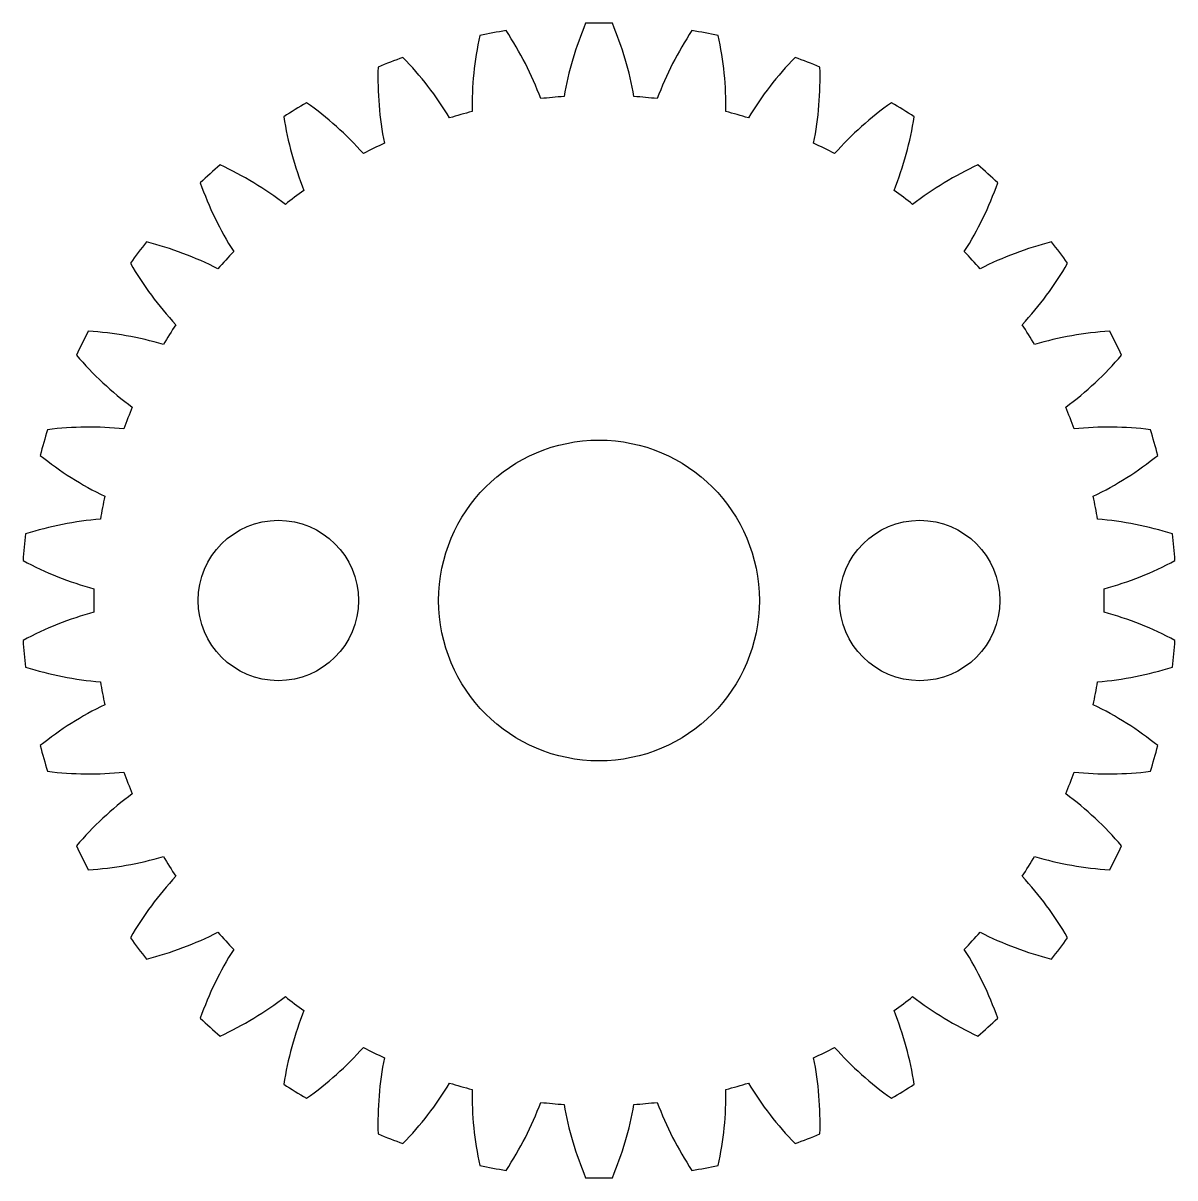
# Model space of a CAD drawing. Header units: millimetres. Extents: x -18 to 18, y -18 to 18.
import ezdxf

# ---------------------------------------------------------------- set-up
doc = ezdxf.new("R2010")
doc.units = ezdxf.units.MM

msp = doc.modelspace()

# ---------------------------------------------------------------- linework, layer by layer
msp.add_lwpolyline([(-3.715, 17.612, 0.05677), (-3.959, 15.244, 0.01155), (-4.659, 15.045, 0.05677), (-6.113, 16.93, 0.01155), (-6.888, 16.63, 0.05677), (-6.693, 14.257, 0.01155), (-7.344, 13.933, 0.05677), (-9.12, 15.519, 0.01155), (-9.827, 15.081, 0.05677), (-9.199, 12.785, 0.01155), (-9.779, 12.346, 0.05677), (-11.816, 13.579, 0.01155), (-12.431, 13.019, 0.05677), (-11.391, 10.877, 0.01155), (-11.881, 10.339, 0.05677), (-14.11, 11.176, 0.01155), (-14.611, 10.513, 0.05677), (-13.196, 8.598, 0.01155), (-13.579, 7.98, 0.05677), (-15.923, 8.393, 0.01155), (-16.294, 7.649, 0.05677), (-14.551, 6.027, 0.01155), (-14.814, 5.349, 0.05677), (-17.194, 5.325, 0.01155), (-17.422, 4.525, 0.05677), (-15.411, 3.251, 0.01155), (-15.545, 2.536, 0.05677), (-17.88, 2.074, 0.01155), (-17.957, 1.246, 0.05677), (-15.746, 0.364, 0.01155), (-15.746, -0.364, 0.05677), (-17.957, -1.246, 0.01155), (-17.88, -2.074, 0.05677), (-15.545, -2.536, 0.01155), (-15.411, -3.251, 0.05677), (-17.422, -4.525, 0.01155), (-17.194, -5.325, 0.05677), (-14.814, -5.349, 0.01155), (-14.551, -6.027, 0.05677), (-16.294, -7.649, 0.01155), (-15.923, -8.393, 0.05677), (-13.579, -7.98, 0.01155), (-13.196, -8.598, 0.05677), (-14.611, -10.513, 0.01155), (-14.11, -11.176, 0.05677), (-11.881, -10.339, 0.01155), (-11.391, -10.877, 0.05677), (-12.431, -13.019, 0.01155), (-11.816, -13.579, 0.05677), (-9.779, -12.346, 0.01155), (-9.199, -12.785, 0.05677), (-9.827, -15.081, 0.01155), (-9.12, -15.519, 0.05677), (-7.344, -13.933, 0.01155), (-6.693, -14.257, 0.05677), (-6.888, -16.63, 0.01155), (-6.113, -16.93, 0.05677), (-4.659, -15.045, 0.01155), (-3.959, -15.244, 0.05677), (-3.715, -17.612, 0.01155), (-2.898, -17.765, 0.05677), (-1.815, -15.645, 0.01155), (-1.091, -15.712, 0.05677), (-0.416, -17.995, 0.01155), (0.416, -17.995, 0.05677), (1.091, -15.712, 0.01155), (1.815, -15.645, 0.05677), (2.898, -17.765, 0.01155), (3.715, -17.612, 0.05677), (3.959, -15.244, 0.01155), (4.659, -15.045, 0.05677), (6.113, -16.93, 0.01155), (6.888, -16.63, 0.05677), (6.693, -14.257, 0.01155), (7.344, -13.933, 0.05677), (9.12, -15.519, 0.01155), (9.827, -15.081, 0.05677), (9.199, -12.785, 0.01155), (9.779, -12.346, 0.05677), (11.816, -13.579, 0.01155), (12.431, -13.019, 0.05677), (11.391, -10.877, 0.01155), (11.881, -10.339, 0.05677), (14.11, -11.176, 0.01155), (14.611, -10.513, 0.05677), (13.196, -8.598, 0.01155), (13.579, -7.98, 0.05677), (15.923, -8.393, 0.01155), (16.294, -7.649, 0.05677), (14.551, -6.027, 0.01155), (14.814, -5.349, 0.05677), (17.194, -5.325, 0.01155), (17.422, -4.525, 0.05677), (15.411, -3.251, 0.01155), (15.545, -2.536, 0.05677), (17.88, -2.074, 0.01155), (17.957, -1.246, 0.05677), (15.746, -0.364, 0.01155), (15.746, 0.364, 0.05677), (17.957, 1.246, 0.01155), (17.88, 2.074, 0.05677), (15.545, 2.536, 0.01155), (15.411, 3.251, 0.05677), (17.422, 4.525, 0.01155), (17.194, 5.325, 0.05677), (14.814, 5.349, 0.01155), (14.551, 6.027, 0.05677), (16.294, 7.649, 0.01155), (15.923, 8.393, 0.05677), (13.579, 7.98, 0.01155), (13.196, 8.598, 0.05677), (14.611, 10.513, 0.01155), (14.11, 11.176, 0.05677), (11.881, 10.339, 0.01155), (11.391, 10.877, 0.05677), (12.431, 13.019, 0.01155), (11.816, 13.579, 0.05677), (9.779, 12.346, 0.01155), (9.199, 12.785, 0.05677), (9.827, 15.081, 0.01155), (9.12, 15.519, 0.05677), (7.344, 13.933, 0.01155), (6.693, 14.257, 0.05677), (6.888, 16.63, 0.01155), (6.113, 16.93, 0.05677), (4.659, 15.045, 0.01155), (3.959, 15.244, 0.05677), (3.715, 17.612, 0.01155), (2.898, 17.765, 0.05677), (1.815, 15.645, 0.01155), (1.091, 15.712, 0.05677), (0.416, 17.995, 0.01155), (-0.416, 17.995, 0.05677), (-1.091, 15.712, 0.01155), (-1.815, 15.645, 0.05677), (-2.898, 17.765, 0.01155)], format="xyb", close=True)
for centre, radius in [((0, 0), 5), ((-10, 0), 2.5), ((10, 0), 2.5)]:
    msp.add_circle(centre, radius)

doc.saveas('drawing.dxf')
